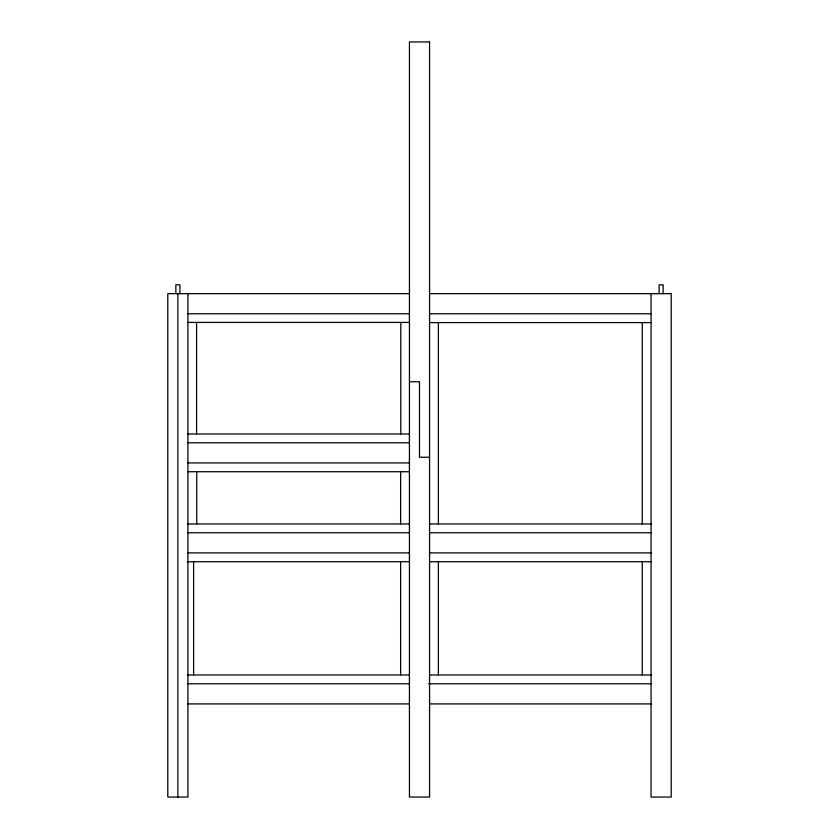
<?xml version="1.0" encoding="UTF-8"?>
<svg xmlns="http://www.w3.org/2000/svg" width="839" height="839" viewBox="0 0 839 839"><rect width="100%" height="100%" fill="white"/><g stroke="black" fill="none" stroke-linecap="round" stroke-linejoin="round"><path stroke-width="1.26" d="M409.432 293.65L167.8 293.65L167.8 797.05L187.936 797.05L187.936 293.65M429.568 293.65L671.2 293.65L671.2 797.05L651.064 797.05L651.064 293.65M187.936 313.786L409.432 313.786M429.568 313.786L651.064 313.786M187.894 322.417L409.474 322.417M429.568 322.596L651.064 322.596M409.432 381.745L419.5 381.745L419.5 457.255L429.568 457.255M187.894 433.973L409.474 433.973M187.936 442.782L409.432 442.782M187.936 462.918L409.432 462.918M187.936 471.728L409.432 471.728M187.936 523.956L409.432 523.956M429.568 523.956L651.064 523.956M187.936 532.765L409.432 532.765M429.568 532.765L651.064 532.765M187.936 552.901L409.432 552.901M429.568 552.901L651.064 552.901M187.307 561.711L409.432 561.711M429.568 561.711L651.064 561.711M187.307 674.976L409.432 674.976M429.568 674.976L651.064 674.976M187.936 683.785L409.432 683.785M428.656 683.785L651.064 683.785M187.936 703.921L409.432 703.921M429.568 703.921L651.064 703.921M663.146 293.65L663.146 284.841L659.118 284.841L659.118 293.65M642.255 322.596L642.255 523.956M642.255 561.711L642.255 674.976M438.378 322.596L438.378 523.956M438.378 561.711L438.378 674.976M400.79 322.417L400.79 433.973M400.623 471.728L400.623 523.956M400.623 561.711L400.623 674.976M196.746 471.728L196.746 523.956M196.578 322.417L196.578 433.973M193.599 561.711L193.599 674.976M179.882 293.65L179.882 284.841L175.854 284.841L175.854 293.65M177.868 293.65L177.868 797.05M429.568 41.95L409.432 41.95L409.432 797.05L429.568 797.05L429.568 41.95"/></g></svg>
